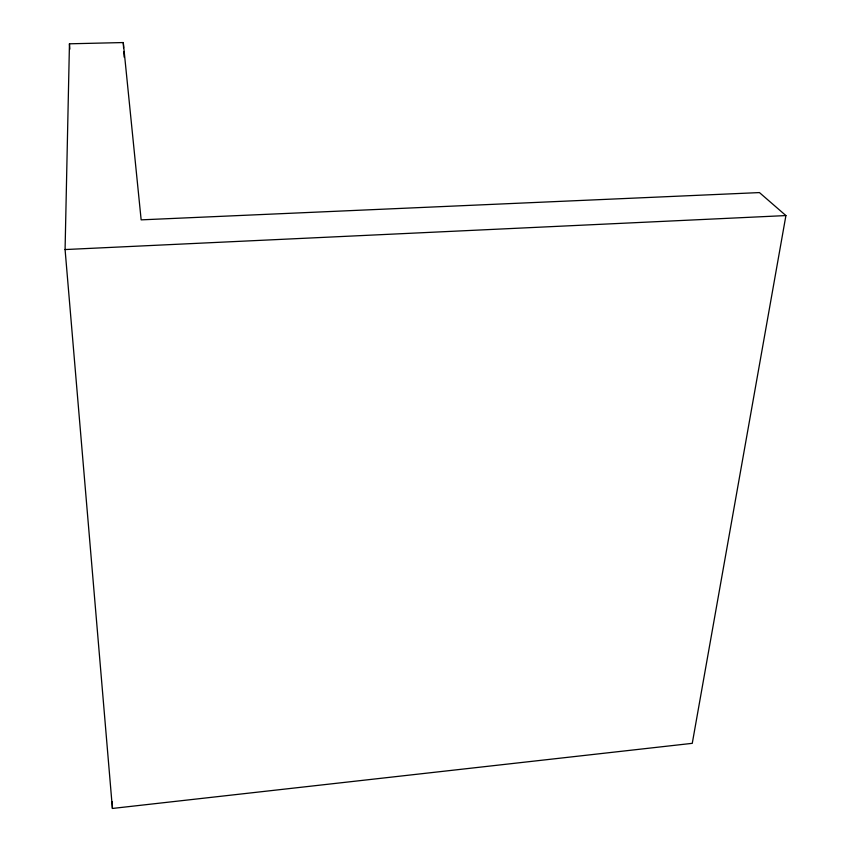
<?xml version="1.0" encoding="UTF-8"?>
<svg xmlns="http://www.w3.org/2000/svg" width="851" height="851" viewBox="0 0 851 851"><rect width="100%" height="100%" fill="white"/><g stroke="black" fill="none" stroke-linecap="round" stroke-linejoin="round"><path stroke-width="1.28" d="M65.08 249.556L69.452 43.805L123.278 42.55L141.149 219.856L759.443 192.581L785.92 215.569L692.267 743.338L112.417 808.45L65.08 249.556L785.92 215.569M69.452 43.805L69.867 49.113M123.278 42.55L123.586 47.847M123.821 51.815L124.14 57.113M112.226 801.823L112.417 808.45"/></g></svg>
